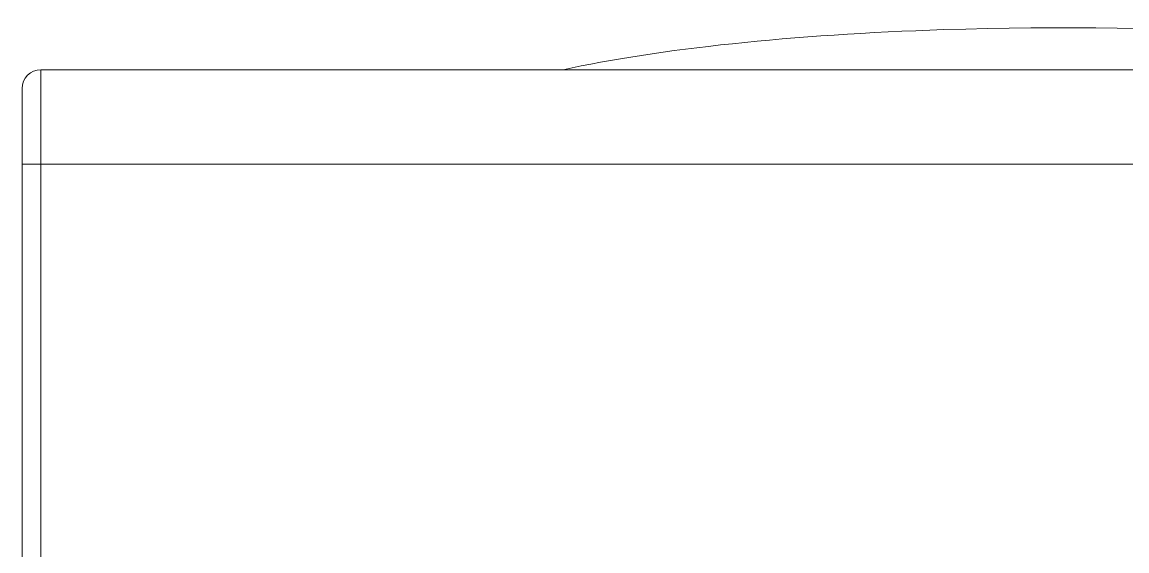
# Model space of a CAD drawing. Extents: x 2 to 587, y 5 to 415.
# Drawn here: x 149.7 to 208.2, y 132.9 to 160.9 of the extents above; entities that cross this region are included whole.
import ezdxf

# ---------------------------------------------------------------- set-up
doc = ezdxf.new("R2010")
doc.units = 0
doc.header["$LTSCALE"] = 5
doc.header["$MEASUREMENT"] = 0
doc.layers.get('0').update_dxf_attribs({"linetype": 'CONTINUOUS', "lineweight": 25})

msp = doc.modelspace()

# ---------------------------------------------------------------- linework, layer by layer
at = {"color": 7, "lineweight": 9, "ltscale": 0.125}
msp.add_line((150.661, 158.406), (150.661, 153.406), dxfattribs=at)
at = {"color": 7, "lineweight": 18}
for p, q in [((258.661, 158.406), (150.661, 158.406)), ((149.661, 99.364), (149.661, 153.406))]:
    msp.add_line(p, q, dxfattribs=at)
at = {"color": 7, "lineweight": 18, "ltscale": 0.1}
msp.add_line((149.661, 157.406), (149.661, 153.406), dxfattribs=at)
at = {"color": 7, "lineweight": 9, "ltscale": 0.025}
msp.add_line((149.661, 153.406), (150.661, 153.406), dxfattribs=at)
at = {"color": 7, "lineweight": 9}
for p in [(258.661, 153.406), (150.661, 99.364)]:
    msp.add_line(p, (150.661, 153.406), dxfattribs=at)
at = {"color": 7, "lineweight": 18}
msp.add_arc((150.661, 157.406), 1, 90, 180, dxfattribs=at)
for start_param, end_param in [(0.665413, 1.756562), (1.756562, 2.476179)]:
    msp.add_ellipse((204.661, 154.814), major_axis=(33.5, 0), ratio=0.173648, start_param=start_param, end_param=end_param, dxfattribs=at)

doc.saveas('drawing.dxf')
